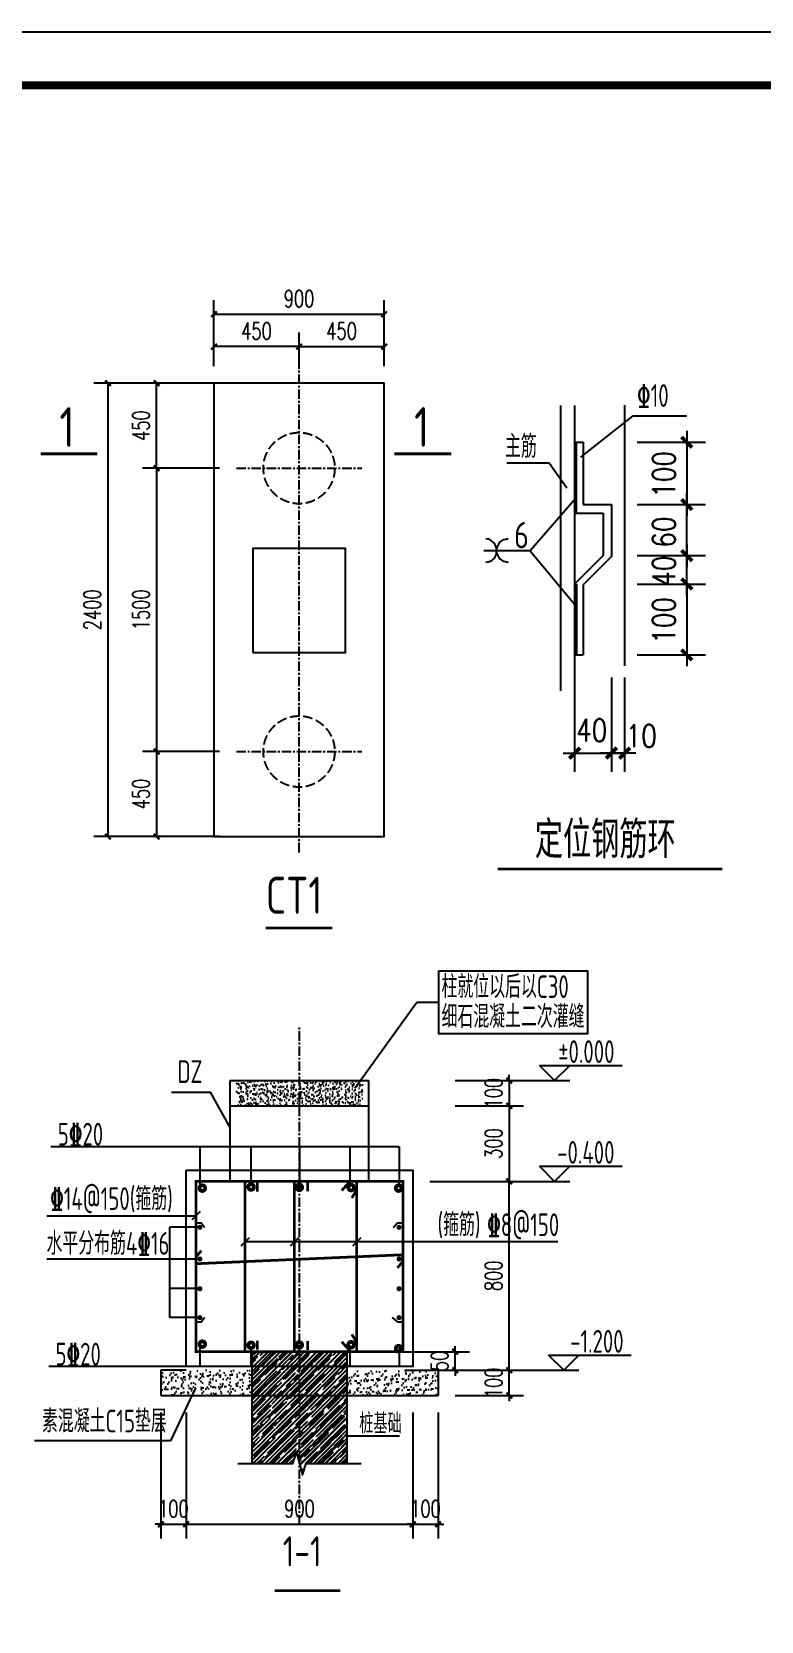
# Model space of a CAD drawing. Extents: x 180850 to 1400258, y 48356 to 327067.
# Drawn here: x 381351 to 400639, y 178316 to 220382 of the extents above; entities that cross this region are included whole.
import ezdxf
from ezdxf.enums import TextEntityAlignment as Align

# ---------------------------------------------------------------- set-up
doc = ezdxf.new("R2010")
doc.units = 0
doc.header["$LTSCALE"] = 1000
for name, pattern in [('0$0$CENTERX2', [4, 2.5, -0.5, 0.5, -0.5]), ('ACAD_ISO02W100', [15, 12, -3]), ('DASH', [0.35, 0.25, -0.1])]:
    doc.linetypes.add(name, pattern=pattern)
for name, color, linetype in [('AXIS', 3, 'Continuous'), ('BASE_DE', 7, 'Continuous'), ('DIM_SYMB', 3, 'Continuous'), ('DOTE', 1, 'Continuous'), ('NUM', 7, 'Continuous'), ('PUB_DIM', 3, 'Continuous'), ('PUB_HATCH', 8, 'Continuous'), ('PUB_TEXT', 7, 'Continuous'), ('PUB_TITLE', 4, 'Continuous'), ('REIN', 1, 'Continuous'), ('TEXT', 7, 'Continuous'), ('THIN', 7, 'Continuous'), ('引出线', 3, 'Continuous'), ('细实线', 6, 'Continuous'), ('虚线', 4, 'ACAD_ISO02W100')]:
    doc.layers.add(name, color=color, linetype=linetype)
doc.styles.add('_HZTXT', font='tssdeng.shx', dxfattribs={"width": 0.8, "bigfont": 'tssdchn.shx'})
doc.styles.add('_TCH_DIM', font='SIMPLEX', dxfattribs={"bigfont": 'GBCBIG'})
doc.styles.add('_TCH_DIM_T3', font='SIMPLEX', dxfattribs={"width": 0.705882, "bigfont": 'GBCBIG'})
doc.styles.add('C', font='tssdeng.shx', dxfattribs={"height": 3, "bigfont": 'tssdchn.shx'})
doc.styles.add('TSSD_Norm', font='tssdeng.shx', dxfattribs={"bigfont": 'hztxt.shx'})
doc.dimstyles.new('TCH_150_5', dxfattribs={"dimtxt": 446.25, "dimasz": 150, "dimexe": 375, "dimexo": 450, "dimgap": 189.375, "dimtad": 1, "dimdec": 0, "dimlfac": 0.2, "dimzin": 0, "dimdsep": 46, "dimtxsty": '_TCH_DIM_T3', "dimblk": 'ARCHTICK', "dimcen": 0.09, "dimclrd": 256, "dimclre": 256, "dimclrt": 7, "dimazin": 2, "dimtfac": 1, "dimtdec": 0, "dimtix": 1, "dimtmove": 2, "dimatfit": 3, "dimfxl": 1, "dimtolj": 1, "dimtzin": 0, "dimarcsym": 0})
pattern_1 = [(82.5, (-1479254.07, -437893.73), (-158.836115, 148.779291), [0, -171.591068, 0, -191.911063, 0, -183.444399]), (52.5, (-1479254.07, -437893.73), (-84.004836, 366.547842), [0, -92.568866, 0, -154.657739, 0, -59.266652]), (12.5, (-1479352.25, -437991.92), (248.133194, 249.03652), [0, -56.44443, 0, -203.19995, 0, -265.288823]), (2.5, (-1479352.25, -437991.92), (169.902673, 310.02249), [0, -28.222215, 0, -133.208856, 0, -152.399962])]
pattern_2 = [(50, (-1444235.88, -435486.4), (242.912831, -21.252109), [25.399994, -279.39993]), (355, (-1444235.88, -435486.4), (-46.990423, 254.742127), [20.319995, -223.519944]), (100.451, (-1444215.64, -435488.18), (195.923287, 233.48886), [21.58666, -237.453274]), (46.1842, (-1444235.88, -435418.67), (361.43863, -56.056423), [38.09999, -419.099895]), (96.6356, (-1444205.76, -435423.35), (316.5389, 329.90066), [32.37999, -356.17991]), (351.184, (-1444235.88, -435418.67), (316.539395, 329.900075), [30.47999, -335.279916]), (21, (-1444202.01, -435435.6), (202.153123, -136.35399), [25.399994, -279.39993]), (326, (-1444202.01, -435435.6), (82.402684, 245.583893), [20.319995, -223.519944]), (71.4514, (-1444185.17, -435446.97), (284.55525, 109.23045), [21.58666, -237.453274]), (37.5, (-1444235.88, -435486.41), (4.1181366, 112.7400236), [0, -220.810611, 0, -226.90661, 0, -224.366611]), (7.5, (-1444235.88, -435486.41), (89.092861, 133.574066), [0, -129.370634, 0, -215.730613, 0, -85.513312]), (327.5, (-1444311.4, -435486.41), (180.787415, -7.6383234), [0, -84.666646, 0, -264.159934, 0, -350.519912]), (317.5, (-1444345.27, -435486.4), (197.505526, 33.90198), [0, -110.066639, 0, -175.42929, 0, -248.919938])]
pattern_3 = [(45, (-1479254.07, -438068.94), (95.789375, 255.4383325), [1693.33291, -225.77772, 564.4443, -112.88886]), (45, (-1479187.81, -437922.86), (-185.991036, 26.342078), [338.66658, -37.253324, 677.333164, -84.666646]), (45, (-1479282.01, -437961.18), (361.6048894, 468.569691), [903.110885, -158.044405, 451.555443, -112.88886])]

# ---------------------------------------------------------------- blocks, each defined once
blk = doc.blocks.new('_DIMX')
blk.add_line((-150, 0), (150, 0))
at = {"const_width": 50}
blk.add_lwpolyline([(-70, -70), (70, 70)], dxfattribs=at)
blk = doc.blocks.new('*U1023')
at = {"layer": '细实线', "extrusion": (0, 0, -1)}
for points in [[(-93300, -70376), (-93300, -68970), (-93334, -70376)], [(-93300, -68970), (-93334, -70376), (-93334, -68970)]]:
    blk.add_solid(points, dxfattribs=at)
blk = doc.blocks.new('*U1024')
at = {"layer": '细实线', "extrusion": (0, 0, -1)}
for points in [[(-93300, -73189), (-93300, -71783), (-93334, -73189)], [(-93300, -71783), (-93334, -73189), (-93334, -71783)]]:
    blk.add_solid(points, dxfattribs=at)
blk = doc.blocks.new('_ArchTick')
at = {"color": 0, "linetype": 'ByBlock', "const_width": 0.4}
blk.add_lwpolyline([(-0.5, -0.5), (0.5, 0.5)], dxfattribs=at)
blk = doc.blocks.new('*D1029')
at = {"layer": 'AXIS', "linetype": 'ByBlock', "lineweight": -2, "transparency": 16777216}
for p, q in [((386314, 211083), (384276, 211083)), ((384651, 208833), (384651, 211083)), ((386314, 208833), (384276, 208833))]:
    blk.add_line(p, q, dxfattribs=at)
at = {"layer": 'Defpoints', "color": 0, "linetype": 'ByBlock', "transparency": 16777216}
for p in [(384651, 211083), (386764, 211083), (386764, 208833)]:
    blk.add_point(p, dxfattribs=at)
at = {"layer": 'AXIS', "linetype": 'ByBlock', "lineweight": -2, "transparency": 16777216, "xscale": 150, "yscale": 150, "zscale": 150}
for p, rotation in [((384651, 211083), 90), ((384651, 208833), 270)]:
    blk.add_blockref('_ArchTick', p, dxfattribs=dict(at, rotation=rotation))
at = {"layer": 'AXIS', "color": 7, "linetype": 'ByBlock', "transparency": 16777216, "insert": (384239, 209958), "char_height": 446.2, "attachment_point": 5, "rotation": 90, "style": '_TCH_DIM_T3'}
blk.add_mtext('\\A1;450', dxfattribs=at)
blk = doc.blocks.new('*D1030')
at = {"layer": 'AXIS', "linetype": 'ByBlock', "lineweight": -2, "transparency": 16777216}
for p, q in [((386314, 208833), (384276, 208833)), ((384651, 208833), (384651, 201333)), ((386314, 201333), (384276, 201333))]:
    blk.add_line(p, q, dxfattribs=at)
at = {"layer": 'Defpoints', "color": 0, "linetype": 'ByBlock', "transparency": 16777216}
for p in [(386764, 208833), (384651, 201333), (386764, 201333)]:
    blk.add_point(p, dxfattribs=at)
at = {"layer": 'AXIS', "linetype": 'ByBlock', "lineweight": -2, "transparency": 16777216, "xscale": 150, "yscale": 150, "zscale": 150}
for p, rotation in [((384651, 208833), 90), ((384651, 201333), 270)]:
    blk.add_blockref('_ArchTick', p, dxfattribs=dict(at, rotation=rotation))
at = {"layer": 'AXIS', "color": 7, "linetype": 'ByBlock', "transparency": 16777216, "insert": (384239, 205083), "char_height": 446.2, "attachment_point": 5, "rotation": 90, "style": '_TCH_DIM_T3'}
blk.add_mtext('\\A1;1500', dxfattribs=at)
blk = doc.blocks.new('*D1031')
at = {"layer": 'AXIS', "linetype": 'ByBlock', "lineweight": -2, "transparency": 16777216}
for p, q in [((386314, 201333), (384276, 201333)), ((384651, 201333), (384651, 199083)), ((386314, 199083), (384276, 199083))]:
    blk.add_line(p, q, dxfattribs=at)
at = {"layer": 'Defpoints', "color": 0, "linetype": 'ByBlock', "transparency": 16777216}
for p in [(386764, 201333), (384651, 199083), (386764, 199083)]:
    blk.add_point(p, dxfattribs=at)
at = {"layer": 'AXIS', "linetype": 'ByBlock', "lineweight": -2, "transparency": 16777216, "xscale": 150, "yscale": 150, "zscale": 150}
for p, rotation in [((384651, 201333), 90), ((384651, 199083), 270)]:
    blk.add_blockref('_ArchTick', p, dxfattribs=dict(at, rotation=rotation))
at = {"layer": 'AXIS', "color": 7, "linetype": 'ByBlock', "transparency": 16777216, "insert": (384239, 200208), "char_height": 446.2, "attachment_point": 5, "rotation": 90, "style": '_TCH_DIM_T3'}
blk.add_mtext('\\A1;450', dxfattribs=at)
blk = doc.blocks.new('*D1032')
at = {"layer": 'AXIS', "linetype": 'ByBlock', "lineweight": -2, "transparency": 16777216}
for p, q in [((385718, 211083), (382988, 211083)), ((383363, 211083), (383363, 199083)), ((385718, 199083), (382988, 199083))]:
    blk.add_line(p, q, dxfattribs=at)
at = {"layer": 'Defpoints', "color": 0, "linetype": 'ByBlock', "transparency": 16777216}
for p in [(386168, 211083), (383363, 199083), (386168, 199083)]:
    blk.add_point(p, dxfattribs=at)
at = {"layer": 'AXIS', "linetype": 'ByBlock', "lineweight": -2, "transparency": 16777216, "xscale": 150, "yscale": 150, "zscale": 150}
for p, rotation in [((383363, 211083), 90), ((383363, 199083), 270)]:
    blk.add_blockref('_ArchTick', p, dxfattribs=dict(at, rotation=rotation))
at = {"layer": 'AXIS', "color": 7, "linetype": 'ByBlock', "transparency": 16777216, "insert": (382950, 205083), "char_height": 446.2, "attachment_point": 5, "rotation": 90, "style": '_TCH_DIM_T3'}
blk.add_mtext('\\A1;2400', dxfattribs=at)
blk = doc.blocks.new('*D1033')
at = {"layer": 'AXIS', "linetype": 'ByBlock', "lineweight": -2, "transparency": 16777216}
for p, q in [((386168, 211533), (386168, 212424)), ((388418, 212049), (386168, 212049)), ((388418, 211533), (388418, 212424))]:
    blk.add_line(p, q, dxfattribs=at)
at = {"layer": 'Defpoints', "color": 0, "linetype": 'ByBlock', "transparency": 16777216}
for p in [(386168, 212049), (386168, 211083), (388418, 211083)]:
    blk.add_point(p, dxfattribs=at)
at = {"layer": 'AXIS', "linetype": 'ByBlock', "lineweight": -2, "transparency": 16777216, "xscale": 150, "yscale": 150, "zscale": 150, "rotation": 180}
blk.add_blockref('_ArchTick', (386168, 212049), dxfattribs=at)
at = {"layer": 'AXIS', "linetype": 'ByBlock', "lineweight": -2, "transparency": 16777216, "xscale": 150, "yscale": 150, "zscale": 150}
blk.add_blockref('_ArchTick', (388418, 212049), dxfattribs=at)
at = {"layer": 'AXIS', "color": 7, "linetype": 'ByBlock', "transparency": 16777216, "insert": (387293, 212462), "char_height": 446.2, "attachment_point": 5, "style": '_TCH_DIM_T3'}
blk.add_mtext('\\A1;450', dxfattribs=at)
blk = doc.blocks.new('*D1034')
at = {"layer": 'AXIS', "linetype": 'ByBlock', "lineweight": -2, "transparency": 16777216}
for p, q in [((388418, 211533), (388418, 212424)), ((388418, 212049), (390668, 212049)), ((390668, 211533), (390668, 212424))]:
    blk.add_line(p, q, dxfattribs=at)
at = {"layer": 'Defpoints', "color": 0, "linetype": 'ByBlock', "transparency": 16777216}
for p in [(390668, 212049), (388418, 211083), (390668, 211083)]:
    blk.add_point(p, dxfattribs=at)
at = {"layer": 'AXIS', "linetype": 'ByBlock', "lineweight": -2, "transparency": 16777216, "xscale": 150, "yscale": 150, "zscale": 150, "rotation": 180}
blk.add_blockref('_ArchTick', (388418, 212049), dxfattribs=at)
at = {"layer": 'AXIS', "linetype": 'ByBlock', "lineweight": -2, "transparency": 16777216, "xscale": 150, "yscale": 150, "zscale": 150}
blk.add_blockref('_ArchTick', (390668, 212049), dxfattribs=at)
at = {"layer": 'AXIS', "color": 7, "linetype": 'ByBlock', "transparency": 16777216, "insert": (389543, 212462), "char_height": 446.2, "attachment_point": 5, "style": '_TCH_DIM_T3'}
blk.add_mtext('\\A1;450', dxfattribs=at)
blk = doc.blocks.new('*D1035')
at = {"layer": 'AXIS', "linetype": 'ByBlock', "lineweight": -2, "transparency": 16777216}
for p, q in [((386168, 211533), (386168, 213281)), ((390668, 211533), (390668, 213281)), ((386168, 212906), (390668, 212906))]:
    blk.add_line(p, q, dxfattribs=at)
at = {"layer": 'Defpoints', "color": 0, "linetype": 'ByBlock', "transparency": 16777216}
for p in [(390668, 212906), (386168, 211083), (390668, 211083)]:
    blk.add_point(p, dxfattribs=at)
at = {"layer": 'AXIS', "linetype": 'ByBlock', "lineweight": -2, "transparency": 16777216, "xscale": 150, "yscale": 150, "zscale": 150, "rotation": 180}
blk.add_blockref('_ArchTick', (386168, 212906), dxfattribs=at)
at = {"layer": 'AXIS', "linetype": 'ByBlock', "lineweight": -2, "transparency": 16777216, "xscale": 150, "yscale": 150, "zscale": 150}
blk.add_blockref('_ArchTick', (390668, 212906), dxfattribs=at)
at = {"layer": 'AXIS', "color": 7, "linetype": 'ByBlock', "transparency": 16777216, "insert": (388418, 213319), "char_height": 446.2, "attachment_point": 5, "style": '_TCH_DIM_T3'}
blk.add_mtext('\\A1;900', dxfattribs=at)
blk = doc.blocks.new('*D1043')
at = {"layer": 'AXIS', "linetype": 'ByBlock', "lineweight": -2, "transparency": 16777216}
for p, q in [((384762, 183840), (384762, 180506)), ((385429, 183840), (385429, 180506)), ((384762, 180881), (384612, 180881)), ((384762, 180881), (385429, 180881)), ((385429, 180881), (385579, 180881))]:
    blk.add_line(p, q, dxfattribs=at)
at = {"layer": 'Defpoints', "color": 0, "linetype": 'ByBlock', "transparency": 16777216}
for p in [(384762, 184290), (385429, 184290), (385429, 180881)]:
    blk.add_point(p, dxfattribs=at)
at = {"layer": 'AXIS', "linetype": 'ByBlock', "lineweight": -2, "transparency": 16777216, "xscale": 150, "yscale": 150, "zscale": 150}
blk.add_blockref('_ArchTick', (384762, 180881), dxfattribs=at)
at = {"layer": 'AXIS', "linetype": 'ByBlock', "lineweight": -2, "transparency": 16777216, "xscale": 150, "yscale": 150, "zscale": 150, "rotation": 180}
blk.add_blockref('_ArchTick', (385429, 180881), dxfattribs=at)
at = {"layer": 'AXIS', "color": 7, "linetype": 'ByBlock', "transparency": 16777216, "insert": (385095, 181293), "char_height": 446.2, "attachment_point": 5, "style": '_TCH_DIM_T3'}
blk.add_mtext('\\A1;100', dxfattribs=at)
blk = doc.blocks.new('*D1044')
at = {"layer": 'AXIS', "linetype": 'ByBlock', "lineweight": -2, "transparency": 16777216}
for p, q in [((385429, 183840), (385429, 180506)), ((391429, 183840), (391429, 180506)), ((385429, 180881), (391429, 180881))]:
    blk.add_line(p, q, dxfattribs=at)
at = {"layer": 'Defpoints', "color": 0, "linetype": 'ByBlock', "transparency": 16777216}
for p in [(385429, 184290), (391429, 184290), (391429, 180881)]:
    blk.add_point(p, dxfattribs=at)
at = {"layer": 'AXIS', "linetype": 'ByBlock', "lineweight": -2, "transparency": 16777216, "xscale": 150, "yscale": 150, "zscale": 150, "rotation": 180}
blk.add_blockref('_ArchTick', (385429, 180881), dxfattribs=at)
at = {"layer": 'AXIS', "linetype": 'ByBlock', "lineweight": -2, "transparency": 16777216, "xscale": 150, "yscale": 150, "zscale": 150}
blk.add_blockref('_ArchTick', (391429, 180881), dxfattribs=at)
at = {"layer": 'AXIS', "color": 7, "linetype": 'ByBlock', "transparency": 16777216, "insert": (388429, 181293), "char_height": 446.2, "attachment_point": 5, "style": '_TCH_DIM_T3'}
blk.add_mtext('\\A1;900', dxfattribs=at)
blk = doc.blocks.new('*D1045')
at = {"layer": 'AXIS', "linetype": 'ByBlock', "lineweight": -2, "transparency": 16777216}
for p, q in [((391429, 183840), (391429, 180506)), ((392095, 183840), (392095, 180506)), ((391429, 180881), (391279, 180881)), ((391429, 180881), (392095, 180881)), ((392095, 180881), (392245, 180881))]:
    blk.add_line(p, q, dxfattribs=at)
at = {"layer": 'Defpoints', "color": 0, "linetype": 'ByBlock', "transparency": 16777216}
for p in [(391429, 184290), (392095, 184290), (392095, 180881)]:
    blk.add_point(p, dxfattribs=at)
at = {"layer": 'AXIS', "linetype": 'ByBlock', "lineweight": -2, "transparency": 16777216, "xscale": 150, "yscale": 150, "zscale": 150}
blk.add_blockref('_ArchTick', (391429, 180881), dxfattribs=at)
at = {"layer": 'AXIS', "linetype": 'ByBlock', "lineweight": -2, "transparency": 16777216, "xscale": 150, "yscale": 150, "zscale": 150, "rotation": 180}
blk.add_blockref('_ArchTick', (392095, 180881), dxfattribs=at)
at = {"layer": 'AXIS', "color": 7, "linetype": 'ByBlock', "transparency": 16777216, "insert": (391762, 181293), "char_height": 446.2, "attachment_point": 5, "style": '_TCH_DIM_T3'}
blk.add_mtext('\\A1;100', dxfattribs=at)
blk = doc.blocks.new('*D1046')
at = {"layer": 'AXIS', "linetype": 'ByBlock', "lineweight": -2, "transparency": 16777216}
for p, q in [((393976, 184957), (393976, 185107)), ((392545, 184957), (394351, 184957)), ((393976, 184290), (393976, 184957)), ((392545, 184290), (394351, 184290)), ((393976, 184290), (393976, 184140))]:
    blk.add_line(p, q, dxfattribs=at)
at = {"layer": 'Defpoints', "color": 0, "linetype": 'ByBlock', "transparency": 16777216}
for p in [(392095, 184957), (393976, 184957), (392095, 184290)]:
    blk.add_point(p, dxfattribs=at)
at = {"layer": 'AXIS', "linetype": 'ByBlock', "lineweight": -2, "transparency": 16777216, "xscale": 150, "yscale": 150, "zscale": 150}
for p, rotation in [((393976, 184957), 270), ((393976, 184290), 90)]:
    blk.add_blockref('_ArchTick', p, dxfattribs=dict(at, rotation=rotation))
at = {"layer": 'AXIS', "color": 7, "linetype": 'ByBlock', "transparency": 16777216, "insert": (393563, 184624), "char_height": 446.2, "attachment_point": 5, "rotation": 90, "style": '_TCH_DIM_T3'}
blk.add_mtext('\\A1;100', dxfattribs=at)
blk = doc.blocks.new('*D1047')
at = {"layer": 'AXIS', "linetype": 'ByBlock', "lineweight": -2, "transparency": 16777216}
for p, q in [((391879, 189957), (394351, 189957)), ((393976, 184957), (393976, 189957)), ((392545, 184957), (394351, 184957))]:
    blk.add_line(p, q, dxfattribs=at)
at = {"layer": 'Defpoints', "color": 0, "linetype": 'ByBlock', "transparency": 16777216}
for p in [(391429, 189957), (393976, 189957), (392095, 184957)]:
    blk.add_point(p, dxfattribs=at)
at = {"layer": 'AXIS', "linetype": 'ByBlock', "lineweight": -2, "transparency": 16777216, "xscale": 150, "yscale": 150, "zscale": 150}
for p, rotation in [((393976, 189957), 90), ((393976, 184957), 270)]:
    blk.add_blockref('_ArchTick', p, dxfattribs=dict(at, rotation=rotation))
at = {"layer": 'AXIS', "color": 7, "linetype": 'ByBlock', "transparency": 16777216, "insert": (393563, 187457), "char_height": 446.2, "attachment_point": 5, "rotation": 90, "style": '_TCH_DIM_T3'}
blk.add_mtext('\\A1;800', dxfattribs=at)
blk = doc.blocks.new('*D1048')
at = {"layer": 'AXIS', "linetype": 'ByBlock', "lineweight": -2, "transparency": 16777216}
for p, q in [((393976, 192624), (393976, 192774)), ((392545, 192624), (394351, 192624)), ((393976, 192624), (393976, 191957)), ((392545, 191957), (394351, 191957)), ((393976, 191957), (393976, 191807))]:
    blk.add_line(p, q, dxfattribs=at)
at = {"layer": 'Defpoints', "color": 0, "linetype": 'ByBlock', "transparency": 16777216}
for p in [(392095, 192624), (392095, 191957), (393976, 191957)]:
    blk.add_point(p, dxfattribs=at)
at = {"layer": 'AXIS', "linetype": 'ByBlock', "lineweight": -2, "transparency": 16777216, "xscale": 150, "yscale": 150, "zscale": 150}
for p, rotation in [((393976, 192624), 270), ((393976, 191957), 90)]:
    blk.add_blockref('_ArchTick', p, dxfattribs=dict(at, rotation=rotation))
at = {"layer": 'AXIS', "color": 7, "linetype": 'ByBlock', "transparency": 16777216, "insert": (393563, 192290), "char_height": 446.2, "attachment_point": 5, "rotation": 90, "style": '_TCH_DIM_T3'}
blk.add_mtext('\\A1;100', dxfattribs=at)
blk = doc.blocks.new('*D1049')
at = {"layer": 'AXIS', "linetype": 'ByBlock', "lineweight": -2, "transparency": 16777216}
for p, q in [((392548, 185449), (392548, 185599)), ((391198, 185449), (392923, 185449)), ((392548, 184957), (392548, 185449)), ((391205, 184957), (392923, 184957)), ((392548, 184957), (392548, 184807))]:
    blk.add_line(p, q, dxfattribs=at)
at = {"layer": 'Defpoints', "color": 0, "linetype": 'ByBlock', "transparency": 16777216}
for p in [(390748, 185449), (392548, 185449), (390755, 184957)]:
    blk.add_point(p, dxfattribs=at)
at = {"layer": 'AXIS', "linetype": 'ByBlock', "lineweight": -2, "transparency": 16777216, "xscale": 150, "yscale": 150, "zscale": 150}
for p, rotation in [((392548, 185449), 270), ((392548, 184957), 90)]:
    blk.add_blockref('_ArchTick', p, dxfattribs=dict(at, rotation=rotation))
at = {"layer": 'AXIS', "color": 7, "linetype": 'ByBlock', "transparency": 16777216, "insert": (392136, 185203), "char_height": 446.2, "attachment_point": 5, "rotation": 90, "style": '_TCH_DIM_T3'}
blk.add_mtext('\\A1;50', dxfattribs=at)
blk = doc.blocks.new('*D1050')
at = {"layer": 'AXIS', "linetype": 'ByBlock', "lineweight": -2, "transparency": 16777216}
for p, q in [((392545, 191957), (394351, 191957)), ((393976, 191957), (393976, 189957)), ((391879, 189957), (394351, 189957))]:
    blk.add_line(p, q, dxfattribs=at)
at = {"layer": 'Defpoints', "color": 0, "linetype": 'ByBlock', "transparency": 16777216}
for p in [(392095, 191957), (391429, 189957), (393976, 189957)]:
    blk.add_point(p, dxfattribs=at)
at = {"layer": 'AXIS', "linetype": 'ByBlock', "lineweight": -2, "transparency": 16777216, "xscale": 150, "yscale": 150, "zscale": 150}
for p, rotation in [((393976, 191957), 90), ((393976, 189957), 270)]:
    blk.add_blockref('_ArchTick', p, dxfattribs=dict(at, rotation=rotation))
at = {"layer": 'AXIS', "color": 7, "linetype": 'ByBlock', "transparency": 16777216, "insert": (393563, 190957), "char_height": 446.2, "attachment_point": 5, "rotation": 90, "style": '_TCH_DIM_T3'}
blk.add_mtext('\\A1;300', dxfattribs=at)

msp = doc.modelspace()

# ---------------------------------------------------------------- hatches: boundary and pattern name
at = {"layer": 'PUB_HATCH', "linetype": 'ByBlock', "ltscale": 0.1}
h = msp.add_hatch(dxfattribs=at)
h.set_pattern_fill('AR-CONC', color=8, scale=133.3333)
h.set_pattern_definition(pattern_2)
h.paths.add_polyline_path([(388428.72, 192623.8), (386762.05, 192623.8), (386762.05, 191957.14), (388428.72, 191957.14)])
h = msp.add_hatch(dxfattribs=at)
h.set_pattern_fill('AR-CONC', color=8, scale=133.3333)
h.set_pattern_definition(pattern_2)
h.paths.add_polyline_path([(390095.39, 192623.8), (388428.72, 192623.8), (388428.72, 191957.14), (390095.39, 191957.14)])
at = {"layer": 'PUB_HATCH', "linetype": 'ByBlock'}
h = msp.add_hatch(dxfattribs=at)
h.set_pattern_fill('AR-RROOF', color=8, scale=88.888867, angle=45)
h.set_pattern_definition(pattern_3)
h.paths.add_polyline_path([(388428.72, 185448.59), (387172.05, 185448.59), (387172.05, 182485.42), (388255.39, 182485.42), (388348.72, 182778.75), (388428.72, 182485.42)])
h = msp.add_hatch(dxfattribs=at)
h.set_pattern_fill('AR-RROOF', color=8, scale=88.888867, angle=45)
h.set_pattern_definition(pattern_3)
h.paths.add_polyline_path([(389685.39, 185448.59), (388428.72, 185448.59), (388428.72, 182485.42), (388508.72, 182192.08), (388602.05, 182485.42), (389685.39, 182485.42)])
h = msp.add_hatch(dxfattribs=at)
h.set_pattern_fill('AR-SAND', color=8, scale=88.888867, angle=45)
h.set_pattern_definition(pattern_1)
h.paths.add_polyline_path([(387172.05, 184957.14), (385428.72, 184957.14), (384762.05, 184957.14), (384762.05, 184290.47), (387172.05, 184290.47)])
h = msp.add_hatch(dxfattribs=at)
h.set_pattern_fill('AR-SAND', color=8, scale=88.888867, angle=45)
h.set_pattern_definition(pattern_1)
h.paths.add_polyline_path([(392095.39, 184957.14), (391428.72, 184957.14), (389685.39, 184957.14), (389685.39, 184290.47), (392095.39, 184290.47)])

# ---------------------------------------------------------------- linework, layer by layer
at = {"color": 3, "linetype": 'Continuous'}
for p, q in [((395871.47, 209119.81), (397256.61, 210221.22)), ((397256.61, 210221.22), (398664.48, 210221.22)), ((395030.77, 208961.13), (393909.29, 208961.13)), ((395499.7, 208299.22), (395030.77, 208961.13)), ((395752.48, 208054.35), (394526.96, 206642.28)), ((394526.96, 206642.28), (393302.31, 206642.28)), ((394526.96, 206642.28), (395706.62, 205233.65))]:
    msp.add_line(p, q, dxfattribs=at)
at = {"color": 6, "const_width": 71.2}
for points in [[(385692.84, 189955.8), (391164.61, 189955.8), (391164.61, 185448.59), (385692.84, 185448.59)], [(386986.33, 185448.59), (389944.57, 185448.59), (389944.57, 189955.8), (386986.33, 189955.8)]]:
    msp.add_lwpolyline(points, close=True, dxfattribs=at)
at = {"const_width": 100}
for points in [[(385785.2, 189777.34, 1), (385935.2, 189777.34, 1)], [(387074.77, 189806.3, 1), (387224.77, 189806.3, 1)], [(388349.85, 189799.06, 1), (388499.85, 189799.06, 1)], [(389719.12, 189791.82, 1), (389869.12, 189791.82, 1)], [(390974.87, 189777.34, 1), (391124.87, 189777.34, 1)], [(385785.2, 185648.23, -1), (385935.2, 185648.23, -1)], [(387074.77, 185619.27, -1), (387224.77, 185619.27, -1)], [(388349.85, 185626.51, -1), (388499.85, 185626.51, -1)], [(389719.12, 185633.75, -1), (389869.12, 185633.75, -1)], [(390974.87, 185528.86, -1), (391124.87, 185528.86, -1)]]:
    msp.add_lwpolyline(points, format="xyb", close=True, dxfattribs=at)
at = {"color": 6, "const_width": 71.2}
for points in [[(387314.95, 189685.04), (387314.95, 189923.76)], [(388290.39, 185448.59), (388290.39, 189955.8)], [(388648.37, 189696.94), (388648.37, 189935.67)], [(389547.41, 189714.86), (389764.07, 189955.8)], [(389813.66, 189518.47), (389944.57, 189730.68)], [(385836.48, 188124.83), (385692.84, 187956.18), (385692.84, 187777.16)], [(385692.84, 187777.16), (391164.61, 188014.04)], [(391018.11, 187666.25), (391161.76, 187834.9), (391161.76, 188013.92)], [(389813.66, 185907.11), (389944.57, 185694.89)], [(387314.95, 185740.54), (387314.95, 185501.81)], [(388648.37, 185728.63), (388648.37, 185489.9)], [(389547.41, 185710.72), (389764.07, 185469.77)]]:
    msp.add_lwpolyline(points, dxfattribs=at)
at = {"color": 3, "linetype": 'Continuous'}
for centre, radius, start, end in [((393338.26, 206651.29), 310.39, 273.695187, 86.82242), ((393944.18, 206652.83), 304.52, 89.392125, 270.607875)]:
    msp.add_arc(centre, radius, start, end, dxfattribs=at)
at = {"layer": 'AXIS', "linetype": 'ByBlock'}
for p, q in [((397356.62, 209516.77), (399171.18, 209516.77)), ((398671.18, 209518.77), (398671.18, 209520.77)), ((398671.18, 209516.77), (398671.18, 207866.77)), ((397356.62, 207866.78), (399171.18, 207866.78)), ((397356.62, 207866.77), (399171.18, 207866.77)), ((398671.18, 207868.78), (398671.18, 207870.78)), ((398671.18, 206516.78), (398671.18, 207866.78)), ((398671.18, 207864.77), (398671.18, 207862.77)), ((397356.62, 206516.78), (399171.18, 206516.78)), ((397356.62, 206516.78), (399171.18, 206516.78)), ((398671.18, 206518.78), (398671.18, 206520.78)), ((398671.18, 205766.78), (398671.18, 206516.78)), ((398671.18, 206514.78), (398671.18, 206512.78)), ((397356.62, 205766.78), (399171.18, 205766.78)), ((397356.62, 205766.77), (399171.18, 205766.77)), ((398671.18, 205764.78), (398671.18, 205762.78)), ((398671.18, 205764.77), (398671.18, 203893.77)), ((397356.62, 203891.77), (399171.18, 203891.77)), ((395706.61, 203291.77), (395706.61, 200791.35)), ((396681.61, 203291.77), (396681.61, 200791.35)), ((396681.61, 203291.77), (396681.61, 200791.35)), ((397028.33, 203291.77), (397028.33, 200791.35)), ((395706.61, 201291.35), (396681.61, 201291.35)), ((396679.61, 201291.35), (396677.61, 201291.35)), ((396681.61, 201291.35), (397028.33, 201291.35)), ((396683.61, 201291.35), (396685.61, 201291.35)), ((395175.62, 192623.8), (394775.62, 193023.8)), ((394775.62, 193023.8), (396960.24, 193023.8)), ((395175.62, 192623.8), (395575.62, 193023.8)), ((394108.96, 192623.8), (395575.62, 192623.8)), ((395175.62, 189957.14), (394775.62, 190357.14)), ((394775.62, 190357.14), (396960.24, 190357.14)), ((395175.62, 189957.14), (395575.62, 190357.14)), ((394108.96, 189957.14), (395575.62, 189957.14)), ((395417.29, 184957.14), (395017.29, 185357.14)), ((395017.29, 185357.14), (397201.9, 185357.14)), ((395417.29, 184957.14), (395817.29, 185357.14)), ((394350.62, 184957.14), (395817.29, 184957.14))]:
    msp.add_line(p, q, dxfattribs=at)
at = {"layer": 'BASE_DE'}
for p, q in [((386595.39, 189957.14), (386595.39, 192623.8)), ((386595.39, 192623.8), (390262.05, 192623.8)), ((390262.05, 189957.14), (390262.05, 192623.8)), ((386595.39, 191957.14), (390262.05, 191957.14)), ((385428.72, 184957.14), (384762.05, 184957.14)), ((384762.05, 184957.14), (384762.05, 184290.47)), ((391428.72, 184957.14), (392095.39, 184957.14)), ((392095.39, 184957.14), (392095.39, 184290.47)), ((384762.05, 184290.47), (392095.39, 184290.47))]:
    msp.add_line(p, q, dxfattribs=at)
for points in [[(387193.39, 203958.1), (389643.39, 203958.1), (389643.39, 206708.1), (387193.39, 206708.1)], [(385428.72, 190252.81), (391428.72, 190252.81), (391428.72, 185053.4), (385428.72, 185053.4)]]:
    msp.add_lwpolyline(points, close=True, dxfattribs=at)
at = {"layer": 'DIM_SYMB'}
for points, const_width in [([(383084.53, 209210.46), (381584.53, 209210.46)], 75), ([(392441.24, 209210.46), (390941.24, 209210.46)], 75), ([(393668.32, 198224.57), (399610.11, 198224.57)], 70), ([(387537.87, 196659.12), (389298.64, 196659.12)], 70), ([(387775.88, 179124.88), (389510.93, 179124.88)], 70)]:
    msp.add_lwpolyline(points, dxfattribs=dict(at, const_width=const_width))
at = {"layer": 'DOTE', "color": 8, "linetype": '0$0$CENTERX2', "ltscale": 0.1}
for p, q in [((388418.39, 198664.3), (388418.39, 211520.94)), ((386759.54, 208833.1), (390077.24, 208833.1)), ((386759.54, 201333.1), (390077.24, 201333.1)), ((388428.72, 180880.52), (388428.72, 194071.38))]:
    msp.add_line(p, q, dxfattribs=at)
at = {"layer": 'PUB_DIM'}
for p, q in [((395704.61, 201291.35), (395702.61, 201291.35)), ((397030.33, 201291.35), (397032.33, 201291.35)), ((389685.39, 183217.88), (391077.95, 183217.88))]:
    msp.add_line(p, q, dxfattribs=at)
at = {"layer": 'PUB_TITLE'}
msp.add_lwpolyline([(306908.52, 220381.89), (425837.69, 220381.89), (425837.69, 136381.97), (306908.52, 136381.97)], close=True, dxfattribs=at)
at = {"layer": 'PUB_TITLE', "const_width": 212.12}
msp.add_lwpolyline([(310443.87, 137796.11), (310443.87, 218967.75), (424423.55, 218967.75), (424423.55, 137796.11)], close=True, dxfattribs=at)
at = {"layer": 'REIN', "const_width": 50}
for points in [[(385692.84, 188854.5), (385833.09, 188854.5), (385919.84, 188733.9)], [(391164.61, 188854.5), (391024.35, 188854.5), (390906.65, 188733.9)], [(385692.84, 186237.37), (385833.09, 186237.37), (385919.84, 186357.97)], [(391164.61, 186237.37), (391024.35, 186237.37), (390880.76, 186357.97)]]:
    msp.add_lwpolyline(points, dxfattribs=at)
at = {"layer": 'REIN', "const_width": 66.67}
for points in [[(385762.37, 188740.4, -1), (385829.03, 188740.4, -1)], [(391095.07, 188740.4, 1), (391028.41, 188740.4, 1)], [(385762.37, 187902.31, -1), (385829.03, 187902.31, -1)], [(391095.07, 187902.31, 1), (391028.41, 187902.31, 1)], [(385762.37, 187115.08, -1), (385829.03, 187115.08, -1)], [(391095.07, 187115.08, 1), (391028.41, 187115.08, 1)], [(385762.37, 186350.3, -1), (385829.03, 186350.3, -1)], [(391095.07, 186350.3, 1), (391028.41, 186350.3, 1)]]:
    msp.add_lwpolyline(points, format="xyb", close=True, dxfattribs=at)
at = {"layer": 'THIN'}
for p, q in [((387172.05, 185448.59), (387172.05, 182485.42)), ((387172.05, 185448.59), (389685.39, 185448.59)), ((389685.39, 185448.59), (389685.39, 182485.42))]:
    msp.add_line(p, q, dxfattribs=at)
msp.add_lwpolyline([(386798.72, 182485.42), (388255.39, 182485.42), (388348.72, 182778.75), (388508.72, 182192.08), (388602.05, 182485.42), (390058.72, 182485.42)], dxfattribs=at)
at = {"layer": '引出线'}
for p, q in [((389890.59, 192420.76), (391533.55, 194696.31)), ((391533.55, 194696.31), (392113.04, 194696.31)), ((385049.06, 192314.34), (386073.03, 192314.34)), ((386595.39, 191379.75), (386073.03, 192314.34)), ((385675.67, 184493.05), (385022.48, 183087.91)), ((385022.48, 183087.91), (381426.06, 183087.91))]:
    msp.add_line(p, q, dxfattribs=at)
at = {"layer": '引出线', "color": 3, "ltscale": 150}
for p, q in [((391061.74, 190872.97), (381857.79, 190872.97)), ((385795.7, 190872.97), (385795.7, 189846.5)), ((387144.13, 190872.97), (387144.13, 189835.38)), ((388428.72, 190872.97), (388428.72, 189835.38)), ((389761.38, 190872.97), (389761.38, 189835.38)), ((391061.74, 190872.97), (391061.74, 189846.5)), ((381749.64, 189045.71), (385692.84, 189045.71)), ((385803.75, 189156.52), (385581.92, 188934.91)), ((384997.12, 186350.91), (384997.12, 188741.06)), ((385795.7, 188741.06), (384997.12, 188741.06)), ((387097.25, 188465.57), (386875.42, 188243.96)), ((388401.3, 188465.57), (388179.47, 188243.96)), ((390055.49, 188465.57), (389833.66, 188243.96)), ((395259.76, 188354.76), (386986.33, 188354.76)), ((384997.12, 187900.43), (381747.77, 187900.43)), ((385795.7, 187900.43), (384997.12, 187900.43)), ((385795.7, 187117.26), (384997.12, 187117.26)), ((385795.7, 186350.91), (384997.12, 186350.91)), ((385795.7, 185542.15), (385795.7, 185053.4)), ((387144.13, 185542.15), (387144.13, 185053.4)), ((388428.72, 185542.15), (388428.72, 185053.4)), ((389761.38, 185542.15), (389761.38, 185053.4)), ((391061.74, 185542.15), (391061.74, 185053.4)), ((391061.74, 185053.4), (381796.88, 185053.4))]:
    msp.add_line(p, q, dxfattribs=at)
at = {"layer": '引出线'}
msp.add_lwpolyline([(392113.04, 195532.91), (396045.37, 195532.91), (396045.37, 193859.72), (392113.04, 193859.72)], close=True, dxfattribs=at)
at = {"layer": '细实线'}
for p, q in [((395331.62, 210492.25), (395331.62, 202937.71)), ((395706.62, 210492.25), (395706.62, 202937.71)), ((397028.33, 210501.51), (397028.33, 203604.54)), ((395706.62, 209516.77), (395931.62, 209516.77)), ((395752.48, 207641.77), (395752.48, 209516.77)), ((395931.62, 209516.77), (395931.62, 207866.77)), ((395931.62, 207866.77), (396681.62, 207866.77)), ((396681.62, 207866.77), (396681.62, 206494.81)), ((395706.62, 207641.77), (396456.62, 207641.77)), ((396456.62, 207641.77), (396456.62, 206516.77)), ((396456.62, 206516.77), (395706.62, 205766.77)), ((396681.62, 206494.81), (395931.62, 205744.81)), ((395706.62, 205766.77), (395752.48, 205766.77)), ((395752.48, 205766.77), (395752.48, 203891.77)), ((395931.62, 205744.81), (395931.62, 203891.77)), ((395706.62, 203891.77), (395931.62, 203891.77))]:
    msp.add_line(p, q, dxfattribs=at)
msp.add_lwpolyline([(386168.39, 199083.1), (390668.39, 199083.1), (390668.39, 211083.1), (386168.39, 211083.1)], close=True, dxfattribs=at)
at = {"layer": '虚线', "linetype": 'DASH'}
for centre in [(388418.39, 208833.1), (388418.39, 201333.1)]:
    msp.add_circle(centre, 942.5, dxfattribs=at)

# ---------------------------------------------------------------- block references
at = {"layer": 'AXIS', "linetype": 'ByBlock', "xscale": 2, "yscale": 2, "zscale": 2}
for p, rotation in [((398671.18, 209516.77), 270), ((398671.18, 207866.78), 270), ((398671.18, 207866.77), 90), ((398671.18, 206516.78), 90), ((398671.18, 206516.78), 270), ((398671.18, 205766.78), 90), ((398671.18, 205766.77), 90), ((398671.18, 203891.77), 270), ((396681.61, 201291.35), 180), ((397028.33, 201291.35), 180)]:
    msp.add_blockref('_DIMX', p, dxfattribs=dict(at, rotation=rotation))
for p in [(395706.61, 201291.35), (396681.61, 201291.35)]:
    msp.add_blockref('_DIMX', p, dxfattribs=at)
at = {"layer": '细实线', "xscale": 1.333333333333333, "yscale": 1.333333333333333, "zscale": 1.333333333333333}
for name in ['*U1023', '*U1024']:
    msp.add_blockref(name, (271307.22, 301477.08), dxfattribs=at)

# ---------------------------------------------------------------- texts
at = {"layer": 'NUM', "style": 'TSSD_Norm', "width": 0.7}
for s, height, p in [('%%13110', 600, (397357.52, 210454.26)), ('主筋', 600, (393864.99, 209109.45)), ('桩基础', 533.333, (390010.32, 183284.04))]:
    msp.add_text(s, height=height, dxfattribs=at).set_placement(p)
at = {"layer": 'NUM', "style": 'TSSD_Norm', "width": 0.8}
msp.add_text('1-1', height=800, dxfattribs=at).set_placement((387986.76, 179526.36), align=Align.BOTTOM_LEFT)
at = {"layer": 'PUB_DIM', "color": 7, "style": '_TCH_DIM', "width": 0.8}
for s, p in [('100', (398368.48, 208049.77)), ('60', (398368.48, 206730.98)), ('40', (398368.48, 205694.66)), ('100', (398368.48, 204187.27))]:
    msp.add_text(s, height=600, rotation=90, dxfattribs=at).set_placement(p)
for s, p in [('40', (395746.99, 201594.05)), ('10', (397057.19, 201444.05))]:
    msp.add_text(s, height=600, dxfattribs=at).set_placement(p)
at = {"layer": 'PUB_TEXT', "width": 0.8}
for s, height, style, p in [('1', 1050, 'C', (382082.33, 209394.25)), ('1', 1050, 'C', (391459.78, 209399.22)), ('6', 700, '_HZTXT', (394107.79, 206711.05)), ('定位钢筋环', 980, 'C', (394653.83, 198508.69)), ('CT1', 980, 'C', (387537.87, 197038.1))]:
    msp.add_text(s, height=height, dxfattribs=dict(at, style=style)).set_placement(p)
at = {"layer": 'TEXT', "style": 'TSSD_Norm', "width": 0.7}
for s, height, p in [('柱就位以后以C30', 600, (392186.73, 194810.09)), ('细石混凝土二次灌缝', 600, (392186.73, 194018.59)), ('DZ', 600, (385204.04, 192561.86)), ('5%%13220', 600, (382038.23, 190903.88)), ('%%13214@150(箍筋)', 599.9999, (381836.19, 189199.54)), ('(箍筋)', 600, (392078.78, 188511.09)), ('%%1328@150', 600, (393393.48, 188508.59)), ('水平分布筋4%%13216', 599.9999, (381739.61, 188015.1)), ('5%%13220', 600, (381977.32, 185084.31))]:
    msp.add_text(s, height=height, dxfattribs=at).set_placement(p)
for s, p in [('%%P0.000', (396760.24, 193090.47)), ('-0.400', (396760.24, 190423.8)), ('-1.200', (397001.9, 185423.8))]:
    msp.add_text(s, height=600, dxfattribs=at).set_placement(p, align=Align.RIGHT)
msp.add_text('素混凝土C15垫层', height=600, dxfattribs=at).set_placement((384919.76, 183131.97), align=Align.BOTTOM_RIGHT)

# ---------------------------------------------------------------- dimensions: what is measured, and where the dimension line sits
at = {"layer": 'AXIS', "linetype": 'ByBlock'}
for base, p1, p2, picture, middle in [((390668.39, 212906.4), (386168.39, 211083.1), (390668.39, 211083.1), '*D1035', (388418.39, 213318.9)), ((386168.39, 212049.48), (388418.39, 211083.1), (386168.39, 211083.1), '*D1033', (387293.39, 212461.98))]:
    dim = msp.add_linear_dim(base=base, p1=p1, p2=p2, dimstyle='TCH_150_5', dxfattribs=at)
    dim.commit()
    dim.dimension.update_dxf_attribs({"geometry": picture, "text_midpoint": middle})
for base, p1, p2, angle, picture, middle in [((390668.39, 212049.48), (388418.39, 211083.1), (390668.39, 211083.1), 180, '*D1034', (389543.39, 212461.98)), ((383362.86, 199083.1), (386168.39, 211083.1), (386168.39, 199083.1), 90, '*D1032', (382950.36, 205083.1)), ((384651.49, 211083.1), (386763.66, 208833.1), (386763.66, 211083.1), 90, '*D1029', (384238.99, 209958.1)), ((384651.49, 201333.1), (386763.66, 208833.1), (386763.66, 201333.1), 90, '*D1030', (384238.99, 205083.1)), ((384651.49, 199083.1), (386763.66, 201333.1), (386763.66, 199083.1), 90, '*D1031', (384238.99, 200208.1))]:
    dim = msp.add_linear_dim(base=base, p1=p1, p2=p2, angle=angle, dimstyle='TCH_150_5', dxfattribs=at)
    dim.commit()
    dim.dimension.update_dxf_attribs({"geometry": picture, "text_midpoint": middle})
for base, p1, p2, angle, text, picture, middle in [((393975.62, 191957.14), (392095.39, 192623.8), (392095.39, 191957.14), 270, '100', '*D1048', (393563.12, 192290.47)), ((393975.62, 189957.14), (392095.39, 191957.14), (391428.72, 189957.14), 270, '300', '*D1050', (393563.12, 190957.14)), ((393975.62, 189957.14), (392095.39, 184957.14), (391428.72, 189957.14), 90, '800', '*D1047', (393563.12, 187457.14)), ((392548.46, 185448.59), (390755.02, 184957.14), (390747.64, 185448.59), 90, '50', '*D1049', (392135.96, 185202.87)), ((393975.62, 184957.14), (392095.39, 184290.47), (392095.39, 184957.14), 90, '100', '*D1046', (393563.12, 184623.8))]:
    dim = msp.add_linear_dim(base=base, p1=p1, p2=p2, angle=angle, text=text, dimstyle='TCH_150_5', dxfattribs=at)
    dim.commit()
    dim.dimension.update_dxf_attribs({"geometry": picture, "text_midpoint": middle})
for base, p1, p2, text, picture, middle in [((385428.72, 180880.52), (384762.05, 184290.47), (385428.72, 184290.47), '100', '*D1043', (385095.39, 181293.02)), ((391428.72, 180880.52), (385428.72, 184290.47), (391428.72, 184290.47), '900', '*D1044', (388428.72, 181293.02)), ((392095.39, 180880.52), (391428.72, 184290.47), (392095.39, 184290.47), '100', '*D1045', (391762.05, 181293.02))]:
    dim = msp.add_linear_dim(base=base, p1=p1, p2=p2, text=text, dimstyle='TCH_150_5', dxfattribs=at)
    dim.commit()
    dim.dimension.update_dxf_attribs({"geometry": picture, "text_midpoint": middle})

doc.saveas('drawing.dxf')
